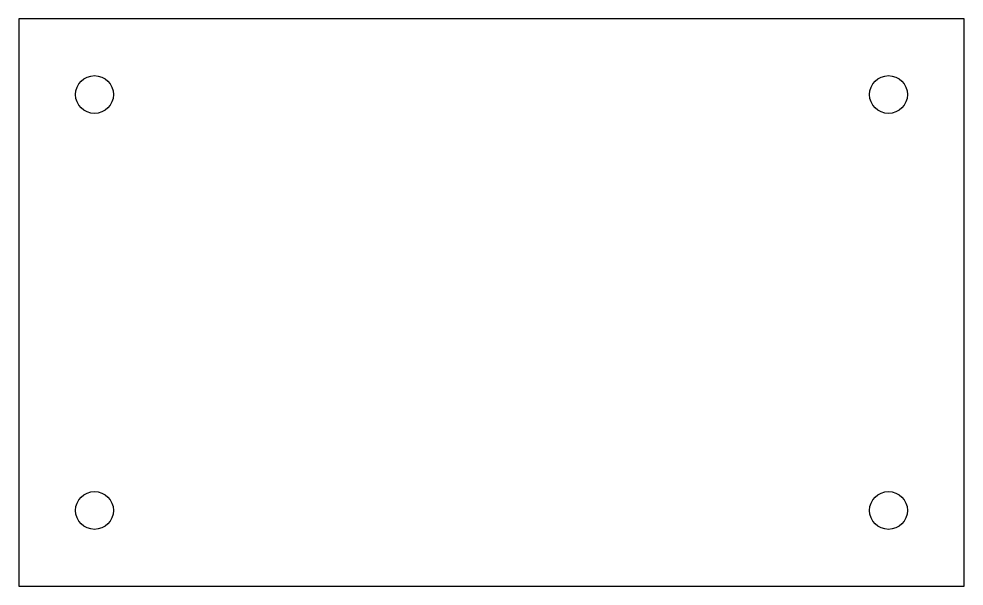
# Model space of a CAD drawing. Header units: metres. Extents: x 0 to 250, y 0 to 150.
import ezdxf

# ---------------------------------------------------------------- set-up
doc = ezdxf.new("R2010")
doc.units = ezdxf.units.M
doc.layers.add('CUT', color=1, linetype='Continuous')
doc.layers.add('HOLES', color=3, linetype='Continuous')

msp = doc.modelspace()

# ---------------------------------------------------------------- linework, layer by layer
at = {"layer": 'CUT'}
msp.add_lwpolyline([(0, 0), (250, 0), (250, 150), (0, 150), (0, 0)], dxfattribs=at)
at = {"layer": 'HOLES'}
for centre in [(20, 130), (230, 130), (20, 20), (230, 20)]:
    msp.add_circle(centre, 5, dxfattribs=at)

doc.saveas('drawing.dxf')
